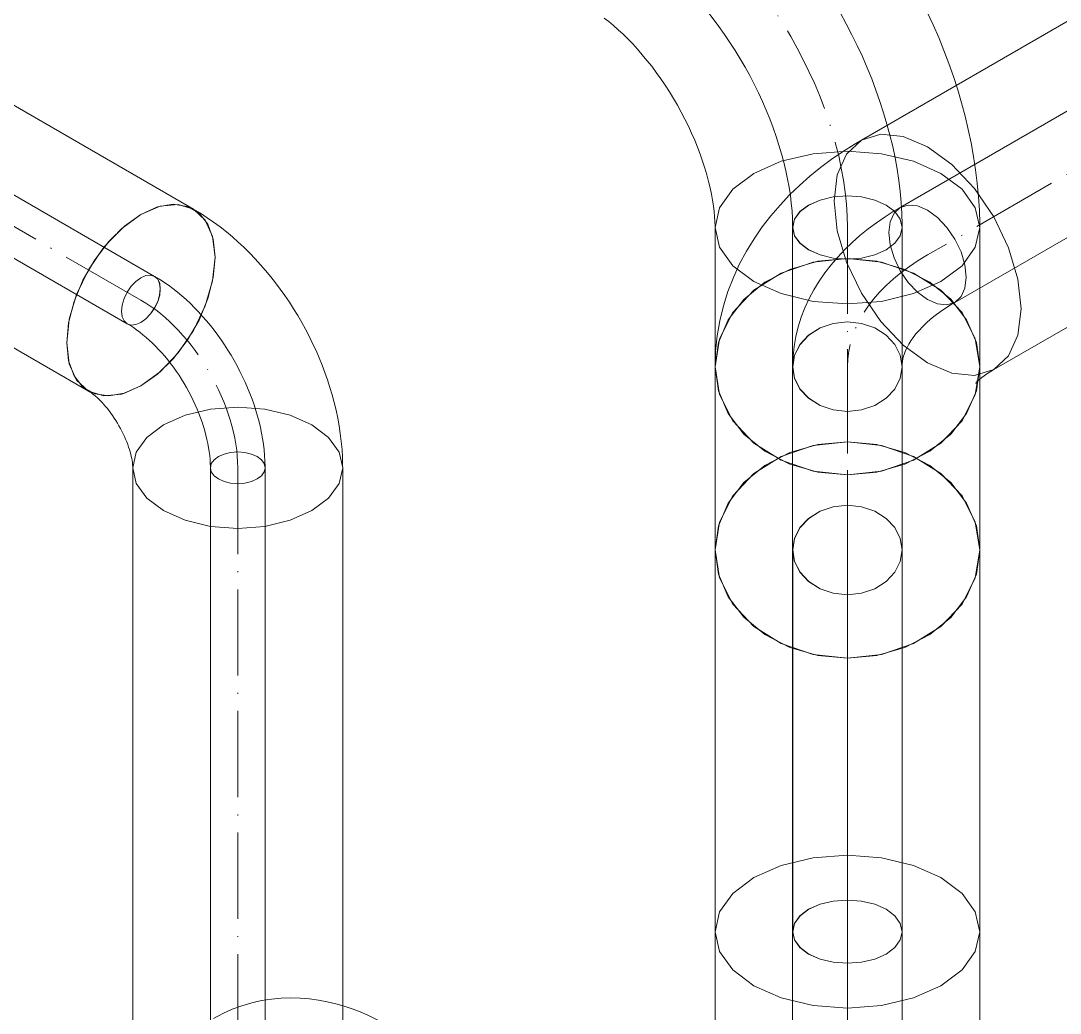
# Model space of a CAD drawing. Header units: millimetres. Extents: x -88595 to 880822, y -1054509 to -148035.
# Drawn here: x 425668 to 425788.6, y -313646.6 to -313531.5 of the extents above; entities that cross this region are included whole.
import ezdxf

# ---------------------------------------------------------------- set-up
doc = ezdxf.new("R2010")
doc.units = ezdxf.units.MM
doc.linetypes.add('$12$ADSK_Осевая', pattern=[14, 10, -2, 0, -2])
doc.linetypes.add('$13$ADSK_Осевая', pattern=[14, 10, -2, 0, -2])
for name, color, linetype, lineweight in [('Изоляция', 7, 'Continuous', 18), ('Трубопровод', 7, 'Continuous', 18), ('Трубопроводы', 7, 'Continuous', 18)]:
    doc.layers.add(name, color=color, linetype=linetype, lineweight=lineweight)

# ---------------------------------------------------------------- blocks, each defined once
blk = doc.blocks.new('$0$ADSK_МедьПайка_Отвод-гнутая труба - Отвод _гнутая труба_-V14-В_ОВ3_4')
at = {"layer": 'Трубопроводы', "color": 190, "true_color": 0x8000ff}
for points in [[(1657, 645.17, 0), (1656.42, 644.92, 0), (1655.88, 644.87, 0), (1655.41, 645.01, 0), (1655.05, 645.34, 0), (1654.83, 645.84, 0), (1654.75, 646.47, 0), (1654.83, 647.18, 0), (1655.05, 647.94, 0), (1655.41, 648.68, 0), (1655.88, 649.36, 0), (1656.42, 649.93, 0), (1657, 650.36, 0)], [(1657, 650.36, 0), (1657.58, 650.6, 0), (1658.12, 650.66, 0), (1658.59, 650.51, 0), (1658.94, 650.18, 0), (1659.17, 649.69, 0), (1659.24, 649.06, 0), (1659.17, 648.34, 0), (1658.94, 647.59, 0), (1658.59, 646.85, 0), (1658.12, 646.17, 0), (1657.58, 645.6, 0), (1657, 645.17, 0)], [(1658.59, 650.51, 0), (1659.13, 650.19, 0), (1659.66, 649.84, 0), (1660.19, 649.48, 0), (1660.71, 649.09, 0), (1661.23, 648.68, 0), (1661.74, 648.26, 0), (1662.24, 647.82, 0), (1662.73, 647.36, 0), (1663.21, 646.88, 0), (1663.68, 646.39, 0), (1664.15, 645.88, 0), (1664.6, 645.36, 0), (1665.05, 644.82, 0), (1665.48, 644.28, 0), (1665.9, 643.71, 0), (1666.31, 643.14, 0), (1666.7, 642.56, 0), (1667.09, 641.96, 0), (1667.46, 641.36, 0), (1667.81, 640.75, 0), (1668.15, 640.13, 0), (1668.48, 639.5, 0), (1668.79, 638.87, 0), (1669.09, 638.23, 0), (1669.37, 637.58, 0), (1669.63, 636.94, 0), (1669.88, 636.28, 0), (1670.11, 635.63, 0), (1670.32, 634.98, 0), (1670.52, 634.32, 0), (1670.69, 633.66, 0), (1670.85, 633.01, 0), (1670.99, 632.35, 0), (1671.11, 631.7, 0), (1671.2, 631.05, 0), (1671.28, 630.4, 0), (1671.34, 629.76, 0), (1671.38, 629.12, 0), (1671.4, 628.49, 0), (1671.4, 628.32, 0)], [(1655.41, 645.01, 0), (1655.77, 644.8, 0), (1656.13, 644.57, 0), (1656.49, 644.31, 0), (1656.86, 644.04, 0), (1657.23, 643.75, 0), (1657.6, 643.44, 0), (1657.96, 643.12, 0), (1658.33, 642.78, 0), (1658.69, 642.42, 0), (1659.05, 642.04, 0), (1659.41, 641.65, 0), (1659.76, 641.25, 0), (1660.1, 640.84, 0), (1660.44, 640.41, 0), (1660.77, 639.97, 0), (1661.1, 639.51, 0), (1661.41, 639.05, 0), (1661.71, 638.58, 0), (1662, 638.1, 0), (1662.29, 637.62, 0), (1662.56, 637.13, 0), (1662.82, 636.63, 0), (1663.06, 636.13, 0), (1663.3, 635.63, 0), (1663.52, 635.12, 0), (1663.72, 634.61, 0), (1663.92, 634.11, 0), (1664.09, 633.6, 0), (1664.26, 633.1, 0), (1664.4, 632.6, 0), (1664.54, 632.1, 0), (1664.65, 631.61, 0), (1664.76, 631.13, 0), (1664.84, 630.65, 0), (1664.91, 630.19, 0), (1664.97, 629.73, 0), (1665.01, 629.28, 0), (1665.04, 628.85, 0), (1665.05, 628.43, 0), (1665.05, 628.32, 0)], [(1670.47, 627.02, 0), (1669.81, 626.73, 0), (1669.04, 626.55, 0), (1668.22, 626.49, 0), (1667.4, 626.55, 0), (1666.64, 626.73, 0), (1665.98, 627.02, 0), (1665.47, 627.4, 0), (1665.16, 627.85, 0), (1665.05, 628.32, 0), (1665.16, 628.8, 0), (1665.47, 629.24, 0), (1665.98, 629.62, 0)], [(1665.98, 629.62, 0), (1666.64, 629.91, 0), (1667.4, 630.09, 0), (1668.22, 630.15, 0), (1669.04, 630.09, 0), (1669.81, 629.91, 0), (1670.47, 629.62, 0), (1670.97, 629.24, 0), (1671.29, 628.8, 0), (1671.4, 628.32, 0), (1671.29, 627.85, 0), (1670.97, 627.4, 0), (1670.47, 627.02, 0)]]:
    blk.add_polyline3d(points, dxfattribs=at)
blk = doc.blocks.new('$0$ADSK_МедьПайка_Отвод-гнутая труба - Отвод _гнутая труба_-V30-В_ОВ3_4')
at = {"layer": 'Трубопроводы', "color": 134, "true_color": 0x00a6a6}
for points in [[(-8086.78, 9400.65, 0), (-8087.94, 9400.16, 0), (-8089.02, 9400.05, 0), (-8089.95, 9400.34, 0), (-8090.66, 9401, 0), (-8091.11, 9401.99, 0), (-8091.27, 9403.25, 0), (-8091.11, 9404.68, 0), (-8090.66, 9406.19, 0), (-8089.95, 9407.67, 0), (-8089.02, 9409.03, 0), (-8087.94, 9410.18, 0), (-8086.78, 9411.02, 0)], [(-8086.78, 9411.02, 0), (-8085.61, 9411.52, 0), (-8084.53, 9411.63, 0), (-8083.6, 9411.34, 0), (-8082.89, 9410.68, 0), (-8082.44, 9409.69, 0), (-8082.29, 9408.43, 0), (-8082.44, 9407, 0), (-8082.89, 9405.49, 0), (-8083.6, 9404.01, 0), (-8084.53, 9402.65, 0), (-8085.61, 9401.5, 0), (-8086.78, 9400.65, 0)], [(-8083.6, 9411.34, 0), (-8082.52, 9410.69, 0), (-8081.45, 9410, 0), (-8080.39, 9409.26, 0), (-8079.34, 9408.49, 0), (-8078.31, 9407.68, 0), (-8077.3, 9406.83, 0), (-8076.3, 9405.95, 0), (-8075.32, 9405.03, 0), (-8074.35, 9404.07, 0), (-8073.4, 9403.09, 0), (-8072.47, 9402.08, 0), (-8071.57, 9401.03, 0), (-8070.68, 9399.96, 0), (-8069.81, 9398.86, 0), (-8068.97, 9397.74, 0), (-8068.16, 9396.6, 0), (-8067.36, 9395.43, 0), (-8066.6, 9394.24, 0), (-8065.86, 9393.03, 0), (-8065.14, 9391.81, 0), (-8064.46, 9390.57, 0), (-8063.81, 9389.31, 0), (-8063.18, 9388.04, 0), (-8062.59, 9386.77, 0), (-8062.03, 9385.48, 0), (-8061.5, 9384.18, 0), (-8061.01, 9382.88, 0), (-8060.55, 9381.57, 0), (-8060.13, 9380.26, 0), (-8059.74, 9378.95, 0), (-8059.39, 9377.64, 0), (-8059.07, 9376.33, 0), (-8058.8, 9375.02, 0), (-8058.56, 9373.71, 0), (-8058.36, 9372.41, 0), (-8058.2, 9371.12, 0), (-8058.09, 9369.84, 0), (-8058.01, 9368.56, 0), (-8057.98, 9367.29, 0), (-8057.97, 9366.95, 0)], [(-8089.95, 9400.34, 0), (-8089.24, 9399.91, 0), (-8088.52, 9399.44, 0), (-8087.79, 9398.94, 0), (-8087.05, 9398.4, 0), (-8086.32, 9397.82, 0), (-8085.58, 9397.2, 0), (-8084.84, 9396.55, 0), (-8084.11, 9395.87, 0), (-8083.38, 9395.15, 0), (-8082.66, 9394.4, 0), (-8081.95, 9393.62, 0), (-8081.25, 9392.82, 0), (-8080.56, 9391.98, 0), (-8079.88, 9391.13, 0), (-8079.22, 9390.24, 0), (-8078.58, 9389.34, 0), (-8077.95, 9388.42, 0), (-8077.35, 9387.48, 0), (-8076.76, 9386.52, 0), (-8076.2, 9385.55, 0), (-8075.65, 9384.57, 0), (-8075.14, 9383.57, 0), (-8074.64, 9382.57, 0), (-8074.18, 9381.56, 0), (-8073.74, 9380.55, 0), (-8073.32, 9379.54, 0), (-8072.94, 9378.52, 0), (-8072.58, 9377.51, 0), (-8072.26, 9376.51, 0), (-8071.96, 9375.51, 0), (-8071.7, 9374.51, 0), (-8071.46, 9373.53, 0), (-8071.26, 9372.57, 0), (-8071.08, 9371.62, 0), (-8070.94, 9370.68, 0), (-8070.83, 9369.77, 0), (-8070.75, 9368.88, 0), (-8070.7, 9368.01, 0), (-8070.68, 9367.18, 0), (-8070.67, 9366.95, 0)], [(-8068.81, 9369.55, 0), (-8067.5, 9370.13, 0), (-8065.97, 9370.49, 0), (-8064.32, 9370.62, 0), (-8062.68, 9370.49, 0), (-8061.15, 9370.13, 0), (-8059.83, 9369.55, 0), (-8058.83, 9368.79, 0), (-8058.19, 9367.9, 0), (-8057.97, 9366.95, 0), (-8058.19, 9366, 0), (-8058.83, 9365.12, 0), (-8059.83, 9364.36, 0)], [(-8059.83, 9364.36, 0), (-8061.15, 9363.78, 0), (-8062.68, 9363.41, 0), (-8064.32, 9363.29, 0), (-8065.97, 9363.41, 0), (-8067.5, 9363.78, 0), (-8068.81, 9364.36, 0), (-8069.82, 9365.12, 0), (-8070.46, 9366, 0), (-8070.67, 9366.95, 0), (-8070.46, 9367.9, 0), (-8069.82, 9368.79, 0), (-8068.81, 9369.55, 0)]]:
    blk.add_polyline3d(points, dxfattribs=at)
blk = doc.blocks.new('$0$ADSK_МедьПайка_Отвод-гнутая труба - Отвод _гнутая труба_-V44-В_ОВ3_4')
at = {"layer": 'Трубопроводы', "color": 134, "true_color": 0x00a6a6}
for points in [[(-8070.67, 9350.81, 0), (-8070.63, 9351.98, 0), (-8070.51, 9353.15, 0), (-8070.31, 9354.3, 0), (-8070.03, 9355.44, 0), (-8069.68, 9356.56, 0), (-8069.26, 9357.65, 0), (-8068.77, 9358.71, 0), (-8068.22, 9359.74, 0), (-8067.61, 9360.74, 0), (-8066.94, 9361.7, 0), (-8066.22, 9362.63, 0), (-8065.45, 9363.53, 0), (-8064.64, 9364.39, 0), (-8063.78, 9365.22, 0), (-8062.87, 9366.01, 0), (-8061.93, 9366.78, 0), (-8060.95, 9367.51, 0), (-8059.94, 9368.2, 0), (-8058.89, 9368.87, 0), (-8058.2, 9369.27, 0)], [(-8059.52, 9366.37, 0), (-8059.36, 9367.62, 0), (-8058.91, 9368.61, 0), (-8058.2, 9369.27, 0), (-8057.27, 9369.56, 0), (-8056.19, 9369.45, 0), (-8055.03, 9368.96, 0), (-8053.86, 9368.11, 0), (-8052.78, 9366.97, 0), (-8051.85, 9365.61, 0), (-8051.14, 9364.12, 0), (-8050.69, 9362.61, 0), (-8050.54, 9361.18, 0)], [(-8050.54, 9361.18, 0), (-8050.69, 9359.93, 0), (-8051.14, 9358.94, 0), (-8051.85, 9358.27, 0), (-8052.78, 9357.99, 0), (-8053.86, 9358.09, 0), (-8055.03, 9358.59, 0), (-8056.19, 9359.44, 0), (-8057.27, 9360.58, 0), (-8058.2, 9361.94, 0), (-8058.91, 9363.43, 0), (-8059.36, 9364.94, 0), (-8059.52, 9366.37, 0)], [(-8057.97, 9350.81, 0), (-8057.96, 9351.11, 0), (-8057.93, 9351.4, 0), (-8057.88, 9351.71, 0), (-8057.8, 9352.02, 0), (-8057.7, 9352.35, 0), (-8057.57, 9352.69, 0), (-8057.4, 9353.05, 0), (-8057.21, 9353.42, 0), (-8056.97, 9353.8, 0), (-8056.7, 9354.2, 0), (-8056.38, 9354.61, 0), (-8056.02, 9355.02, 0), (-8055.62, 9355.45, 0), (-8055.17, 9355.88, 0), (-8054.68, 9356.31, 0), (-8054.15, 9356.74, 0), (-8053.57, 9357.17, 0), (-8052.95, 9357.59, 0), (-8052.29, 9358.01, 0), (-8051.85, 9358.27, 0)], [(-8057.97, 9350.81, 0), (-8058.19, 9352.15, 0), (-8058.83, 9353.4, 0), (-8059.83, 9354.48, 0), (-8061.15, 9355.3, 0), (-8062.68, 9355.82, 0), (-8064.32, 9356, 0), (-8065.97, 9355.82, 0), (-8067.5, 9355.3, 0), (-8068.81, 9354.48, 0), (-8069.82, 9353.4, 0), (-8070.46, 9352.15, 0), (-8070.67, 9350.81, 0)], [(-8070.67, 9350.81, 0), (-8070.46, 9349.47, 0), (-8069.82, 9348.22, 0), (-8068.81, 9347.15, 0), (-8067.5, 9346.32, 0), (-8065.97, 9345.8, 0), (-8064.32, 9345.63, 0), (-8062.68, 9345.8, 0), (-8061.15, 9346.32, 0), (-8059.83, 9347.15, 0), (-8058.83, 9348.22, 0), (-8058.19, 9349.47, 0), (-8057.97, 9350.81, 0)]]:
    blk.add_polyline3d(points, dxfattribs=at)
blk = doc.blocks.new('$0$ADSK_МедьПайка_Отвод-гнутая труба - Отвод _гнутая труба_-V45-В_ОВ3_4')
at = {"layer": 'Трубопроводы', "color": 134, "true_color": 0x00a6a6}
for points in [[(-8064.32, 9324.37, 0), (-8065.97, 9324.55, 0), (-8067.5, 9325.07, 0), (-8068.81, 9325.89, 0), (-8069.82, 9326.97, 0), (-8070.46, 9328.22, 0), (-8070.67, 9329.56, 0), (-8070.46, 9330.9, 0), (-8069.82, 9332.15, 0), (-8068.81, 9333.22, 0), (-8067.5, 9334.05, 0), (-8065.97, 9334.57, 0), (-8064.32, 9334.74, 0)], [(-8064.32, 9334.74, 0), (-8062.68, 9334.57, 0), (-8061.15, 9334.05, 0), (-8059.83, 9333.22, 0), (-8058.83, 9332.15, 0), (-8058.19, 9330.9, 0), (-8057.97, 9329.56, 0), (-8058.19, 9328.22, 0), (-8058.83, 9326.97, 0), (-8059.83, 9325.89, 0), (-8061.15, 9325.07, 0), (-8062.68, 9324.55, 0), (-8064.32, 9324.37, 0)], [(-8070.67, 9329.56, 0), (-8070.67, 9328.8, 0), (-8070.67, 9328.01, 0), (-8070.67, 9327.18, 0), (-8070.67, 9326.31, 0), (-8070.67, 9325.4, 0), (-8070.67, 9324.46, 0), (-8070.67, 9323.48, 0), (-8070.67, 9322.48, 0), (-8070.67, 9321.44, 0), (-8070.67, 9320.37, 0), (-8070.67, 9319.28, 0), (-8070.67, 9318.16, 0), (-8070.67, 9317.02, 0), (-8070.67, 9315.86, 0), (-8070.67, 9314.68, 0), (-8070.67, 9313.48, 0), (-8070.67, 9312.27, 0), (-8070.67, 9311.04, 0), (-8070.67, 9309.8, 0), (-8070.67, 9308.55, 0), (-8070.67, 9307.29, 0), (-8070.67, 9306.02, 0), (-8070.67, 9304.76, 0), (-8070.67, 9303.49, 0), (-8070.67, 9302.22, 0), (-8070.67, 9300.95, 0), (-8070.67, 9299.69, 0), (-8070.67, 9298.43, 0), (-8070.67, 9297.18, 0), (-8070.67, 9295.94, 0), (-8070.67, 9294.72, 0), (-8070.67, 9293.51, 0), (-8070.67, 9292.31, 0), (-8070.67, 9291.13, 0), (-8070.67, 9289.98, 0), (-8070.67, 9288.84, 0), (-8070.67, 9287.73, 0), (-8070.67, 9286.64, 0), (-8070.67, 9285.58, 0), (-8070.67, 9285.3, 0)], [(-8057.97, 9285.3, 0), (-8057.97, 9286.36, 0), (-8057.97, 9287.43, 0), (-8057.97, 9288.54, 0), (-8057.97, 9289.67, 0), (-8057.97, 9290.82, 0), (-8057.97, 9291.99, 0), (-8057.97, 9293.18, 0), (-8057.97, 9294.39, 0), (-8057.97, 9295.61, 0), (-8057.97, 9296.85, 0), (-8057.97, 9298.09, 0), (-8057.97, 9299.35, 0), (-8057.97, 9300.61, 0), (-8057.97, 9301.87, 0), (-8057.97, 9303.14, 0), (-8057.97, 9304.41, 0), (-8057.97, 9305.68, 0), (-8057.97, 9306.95, 0), (-8057.97, 9308.21, 0), (-8057.97, 9309.46, 0), (-8057.97, 9310.7, 0), (-8057.97, 9311.94, 0), (-8057.97, 9313.15, 0), (-8057.97, 9314.36, 0), (-8057.97, 9315.54, 0), (-8057.97, 9316.71, 0), (-8057.97, 9317.86, 0), (-8057.97, 9318.98, 0), (-8057.97, 9320.08, 0), (-8057.97, 9321.15, 0), (-8057.97, 9322.2, 0), (-8057.97, 9323.21, 0), (-8057.97, 9324.2, 0), (-8057.97, 9325.15, 0), (-8057.97, 9326.07, 0), (-8057.97, 9326.95, 0), (-8057.97, 9327.79, 0), (-8057.97, 9328.59, 0), (-8057.97, 9329.36, 0), (-8057.97, 9329.56, 0)], [(-8064.32, 9281.64, 0), (-8065.97, 9281.76, 0), (-8067.5, 9282.13, 0), (-8068.81, 9282.71, 0), (-8069.82, 9283.47, 0), (-8070.46, 9284.36, 0), (-8070.67, 9285.3, 0), (-8070.46, 9286.25, 0), (-8069.82, 9287.14, 0), (-8068.81, 9287.9, 0), (-8067.5, 9288.48, 0), (-8065.97, 9288.85, 0), (-8064.32, 9288.97, 0)], [(-8064.32, 9288.97, 0), (-8062.68, 9288.85, 0), (-8061.15, 9288.48, 0), (-8059.83, 9287.9, 0), (-8058.83, 9287.14, 0), (-8058.19, 9286.25, 0), (-8057.97, 9285.3, 0), (-8058.19, 9284.36, 0), (-8058.83, 9283.47, 0), (-8059.83, 9282.71, 0), (-8061.15, 9282.13, 0), (-8062.68, 9281.76, 0), (-8064.32, 9281.64, 0)]]:
    blk.add_polyline3d(points, dxfattribs=at)

msp = doc.modelspace()

# ---------------------------------------------------------------- linework, layer by layer
at = {"layer": 'Изоляция', "color": 134, "true_color": 0x00a6a6}
for p, q in [((425828.78, -313508.87), (425765.55, -313545.38)), ((425780.9, -313571.97), (425844.13, -313535.46)), ((425748.57, -313555.5), (425748.57, -314202)), ((425779.27, -314202), (425779.27, -313555.5))]:
    msp.add_line(p, q, dxfattribs=at)
at = {"layer": 'Изоляция', "color": 190, "true_color": 0x8000ff}
for p, q in [((425688.07, -313553.37), (425628.79, -313519.15)), ((425616.62, -313540.23), (425675.9, -313574.46)), ((425681.04, -313583.36), (425681.04, -314232)), ((425705.39, -314232), (425705.39, -313583.36))]:
    msp.add_line(p, q, dxfattribs=at)
at = {"layer": 'Изоляция', "color": 134, "true_color": 0x00a6a6}
for points in [[(425735.73, -313531.21, 0), (425736.26, -313531.62, 0), (425736.8, -313532.07, 0), (425737.35, -313532.56, 0), (425737.9, -313533.08, 0), (425738.46, -313533.63, 0), (425739.02, -313534.21, 0), (425739.58, -313534.82, 0), (425740.13, -313535.46, 0), (425740.68, -313536.12, 0), (425741.23, -313536.81, 0), (425741.76, -313537.52, 0), (425742.28, -313538.25, 0), (425742.79, -313539, 0), (425743.28, -313539.76, 0), (425743.76, -313540.54, 0), (425744.22, -313541.33, 0), (425744.66, -313542.14, 0), (425745.08, -313542.94, 0), (425745.48, -313543.76, 0), (425745.86, -313544.57, 0), (425746.21, -313545.39, 0), (425746.55, -313546.2, 0), (425746.85, -313547.01, 0), (425747.13, -313547.82, 0), (425747.39, -313548.61, 0), (425747.62, -313549.39, 0), (425747.83, -313550.15, 0), (425748, -313550.9, 0), (425748.16, -313551.62, 0), (425748.29, -313552.32, 0), (425748.39, -313552.99, 0), (425748.47, -313553.64, 0), (425748.52, -313554.25, 0), (425748.56, -313554.82, 0), (425748.57, -313555.36, 0), (425748.57, -313555.5, 0)], [(425773.18, -313530.53, 0), (425773.86, -313532, 0), (425774.51, -313533.48, 0), (425775.12, -313534.98, 0), (425775.69, -313536.48, 0), (425776.22, -313538, 0), (425776.72, -313539.52, 0), (425777.17, -313541.06, 0), (425777.58, -313542.6, 0), (425777.95, -313544.14, 0), (425778.28, -313545.7, 0), (425778.56, -313547.25, 0), (425778.8, -313548.81, 0), (425778.99, -313550.37, 0), (425779.14, -313551.94, 0), (425779.23, -313553.5, 0), (425779.27, -313555.07, 0), (425779.27, -313555.5, 0)], [(425773.22, -313546.14, 0), (425770.41, -313544.95, 0), (425767.79, -313544.69, 0), (425765.55, -313545.38, 0), (425763.82, -313546.98, 0), (425762.74, -313549.38, 0), (425762.37, -313552.41, 0)], [(425762.37, -313552.41, 0), (425762.74, -313549.38, 0), (425763.82, -313546.98, 0), (425765.55, -313545.38, 0), (425767.79, -313544.69, 0), (425770.41, -313544.95, 0), (425773.22, -313546.14, 0)], [(425748.57, -313571.64, 0), (425748.63, -313569.84, 0), (425748.82, -313568.06, 0), (425749.12, -313566.31, 0), (425749.54, -313564.59, 0), (425750.07, -313562.91, 0), (425750.7, -313561.29, 0), (425751.42, -313559.73, 0), (425752.22, -313558.23, 0), (425753.1, -313556.8, 0), (425754.04, -313555.43, 0), (425755.05, -313554.13, 0), (425756.11, -313552.89, 0), (425757.22, -313551.72, 0), (425758.37, -313550.61, 0), (425759.57, -313549.56, 0), (425760.8, -313548.56, 0), (425762.06, -313547.62, 0), (425763.36, -313546.73, 0), (425764.69, -313545.89, 0), (425765.55, -313545.38, 0)], [(425774.78, -313549.23, 0), (425771.6, -313547.82, 0), (425767.89, -313546.94, 0), (425763.92, -313546.63, 0), (425759.95, -313546.94, 0), (425756.25, -313547.82, 0), (425753.07, -313549.23, 0)], [(425753.07, -313549.23, 0), (425756.25, -313547.82, 0), (425759.95, -313546.94, 0), (425763.92, -313546.63, 0), (425767.89, -313546.94, 0), (425771.6, -313547.82, 0), (425774.78, -313549.23, 0)], [(425784.07, -313564.94, 0), (425783.71, -313561.49, 0), (425782.62, -313557.84, 0), (425780.9, -313554.25, 0), (425778.65, -313550.96, 0), (425776.03, -313548.19, 0), (425773.22, -313546.14, 0)], [(425773.22, -313546.14, 0), (425776.03, -313548.19, 0), (425778.65, -313550.96, 0), (425780.9, -313554.25, 0), (425782.62, -313557.84, 0), (425783.71, -313561.49, 0), (425784.07, -313564.94, 0)], [(425753.07, -313549.23, 0), (425750.63, -313551.07, 0), (425749.09, -313553.2, 0), (425748.57, -313555.5, 0), (425749.09, -313557.79, 0), (425750.63, -313559.93, 0), (425753.07, -313561.76, 0)], [(425753.07, -313561.76, 0), (425750.63, -313559.93, 0), (425749.09, -313557.79, 0), (425748.57, -313555.5, 0), (425749.09, -313553.2, 0), (425750.63, -313551.07, 0), (425753.07, -313549.23, 0)], [(425774.78, -313561.76, 0), (425777.22, -313559.93, 0), (425778.75, -313557.79, 0), (425779.27, -313555.5, 0), (425778.75, -313553.2, 0), (425777.22, -313551.07, 0), (425774.78, -313549.23, 0)], [(425774.78, -313549.23, 0), (425777.22, -313551.07, 0), (425778.75, -313553.2, 0), (425779.27, -313555.5, 0), (425778.75, -313557.79, 0), (425777.22, -313559.93, 0), (425774.78, -313561.76, 0)], [(425762.37, -313552.41, 0), (425762.74, -313555.87, 0), (425763.82, -313559.52, 0), (425765.55, -313563.11, 0), (425767.79, -313566.4, 0), (425770.41, -313569.16, 0), (425773.22, -313571.21, 0)], [(425773.22, -313571.21, 0), (425770.41, -313569.16, 0), (425767.79, -313566.4, 0), (425765.55, -313563.11, 0), (425763.82, -313559.52, 0), (425762.74, -313555.87, 0), (425762.37, -313552.41, 0)], [(425748.57, -313571.64, 0), (425749.09, -313568.39, 0), (425750.63, -313565.37, 0), (425753.07, -313562.78, 0), (425756.25, -313560.78, 0), (425759.95, -313559.53, 0), (425763.92, -313559.11, 0)], [(425763.92, -313559.11, 0), (425760.5, -313559.42, 0), (425757.26, -313560.35, 0), (425754.35, -313561.84, 0), (425751.92, -313563.83, 0), (425750.09, -313566.2, 0), (425748.96, -313568.85, 0), (425748.57, -313571.64, 0)], [(425763.92, -313559.11, 0), (425767.89, -313559.53, 0), (425771.6, -313560.78, 0), (425774.78, -313562.78, 0), (425777.22, -313565.37, 0), (425778.75, -313568.39, 0), (425779.27, -313571.64, 0)], [(425779.27, -313571.64, 0), (425778.89, -313568.85, 0), (425777.75, -313566.2, 0), (425775.92, -313563.82, 0), (425773.49, -313561.84, 0), (425770.58, -313560.35, 0), (425767.34, -313559.42, 0), (425763.92, -313559.11, 0)], [(425753.07, -313561.76, 0), (425756.25, -313563.17, 0), (425759.95, -313564.06, 0), (425763.92, -313564.36, 0), (425767.89, -313564.06, 0), (425771.6, -313563.17, 0), (425774.78, -313561.76, 0)], [(425774.78, -313561.76, 0), (425771.6, -313563.17, 0), (425767.89, -313564.06, 0), (425763.92, -313564.36, 0), (425759.95, -313564.06, 0), (425756.25, -313563.17, 0), (425753.07, -313561.76, 0)], [(425773.22, -313571.21, 0), (425776.03, -313572.4, 0), (425778.65, -313572.66, 0), (425780.9, -313571.97, 0), (425782.62, -313570.37, 0), (425783.71, -313567.97, 0), (425784.07, -313564.94, 0)], [(425784.07, -313564.94, 0), (425783.71, -313567.97, 0), (425782.62, -313570.37, 0), (425780.9, -313571.97, 0), (425778.65, -313572.66, 0), (425776.03, -313572.4, 0), (425773.22, -313571.21, 0)], [(425763.92, -313584.17, 0), (425759.95, -313583.74, 0), (425756.25, -313582.49, 0), (425753.07, -313580.5, 0), (425750.63, -313577.91, 0), (425749.09, -313574.88, 0), (425748.57, -313571.64, 0)], [(425748.57, -313571.64, 0), (425748.96, -313574.43, 0), (425750.09, -313577.08, 0), (425751.92, -313579.45, 0), (425754.35, -313581.44, 0), (425757.26, -313582.93, 0), (425760.51, -313583.86, 0), (425763.92, -313584.17, 0)], [(425779.27, -313571.64, 0), (425778.75, -313574.88, 0), (425777.22, -313577.91, 0), (425774.78, -313580.5, 0), (425771.6, -313582.49, 0), (425767.89, -313583.74, 0), (425763.92, -313584.17, 0)], [(425763.92, -313584.17, 0), (425767.34, -313583.86, 0), (425770.58, -313582.93, 0), (425773.49, -313581.44, 0), (425775.92, -313579.45, 0), (425777.75, -313577.07, 0), (425778.89, -313574.43, 0), (425779.27, -313571.64, 0)], [(425779.27, -313571.64, 0), (425779.26, -313571.97, 0), (425779.23, -313572.28, 0), (425779.18, -313572.58, 0), (425779.11, -313572.85, 0), (425779.04, -313573.08, 0), (425778.96, -313573.27, 0), (425778.9, -313573.42, 0), (425778.85, -313573.51, 0), (425778.82, -313573.56, 0), (425778.81, -313573.57, 0)], [(425778.81, -313573.57, 0), (425778.83, -313573.55, 0), (425778.88, -313573.49, 0), (425778.97, -313573.39, 0), (425779.11, -313573.25, 0), (425779.28, -313573.09, 0), (425779.51, -313572.9, 0), (425779.78, -313572.69, 0), (425780.1, -313572.46, 0), (425780.47, -313572.22, 0), (425780.89, -313571.98, 0), (425780.9, -313571.97, 0)], [(425763.92, -313580.36, 0), (425759.95, -313580.79, 0), (425756.25, -313582.04, 0), (425753.07, -313584.03, 0), (425750.63, -313586.62, 0), (425749.09, -313589.65, 0), (425748.57, -313592.89, 0)], [(425748.57, -313592.89, 0), (425748.96, -313590.1, 0), (425750.09, -313587.45, 0), (425751.92, -313585.08, 0), (425754.35, -313583.09, 0), (425757.26, -313581.6, 0), (425760.51, -313580.67, 0), (425763.92, -313580.36, 0)], [(425779.27, -313592.89, 0), (425778.75, -313589.65, 0), (425777.22, -313586.62, 0), (425774.78, -313584.03, 0), (425771.6, -313582.04, 0), (425767.89, -313580.79, 0), (425763.92, -313580.36, 0)], [(425763.92, -313580.36, 0), (425767.34, -313580.67, 0), (425770.58, -313581.6, 0), (425773.49, -313583.09, 0), (425775.92, -313585.08, 0), (425777.75, -313587.46, 0), (425778.89, -313590.1, 0), (425779.27, -313592.89, 0)], [(425748.57, -313592.89, 0), (425749.09, -313596.14, 0), (425750.63, -313599.16, 0), (425753.07, -313601.75, 0), (425756.25, -313603.75, 0), (425759.95, -313605, 0), (425763.92, -313605.42, 0)], [(425748.57, -313592.89, 0), (425748.57, -313593.65, 0), (425748.57, -313594.44, 0), (425748.57, -313595.27, 0), (425748.57, -313596.14, 0), (425748.57, -313597.05, 0), (425748.57, -313597.99, 0), (425748.57, -313598.97, 0), (425748.57, -313599.97, 0), (425748.57, -313601.01, 0), (425748.57, -313602.08, 0), (425748.57, -313603.17, 0), (425748.57, -313604.29, 0), (425748.57, -313605.43, 0), (425748.57, -313606.59, 0), (425748.57, -313607.77, 0), (425748.57, -313608.97, 0), (425748.57, -313610.18, 0), (425748.57, -313611.41, 0), (425748.57, -313612.65, 0), (425748.57, -313613.9, 0), (425748.57, -313615.16, 0), (425748.57, -313616.43, 0), (425748.57, -313617.69, 0), (425748.57, -313618.96, 0), (425748.57, -313620.23, 0), (425748.57, -313621.5, 0), (425748.57, -313622.76, 0), (425748.57, -313624.02, 0), (425748.57, -313625.27, 0), (425748.57, -313626.51, 0), (425748.57, -313627.73, 0), (425748.57, -313628.94, 0), (425748.57, -313630.14, 0), (425748.57, -313631.32, 0), (425748.57, -313632.47, 0), (425748.57, -313633.61, 0), (425748.57, -313634.72, 0), (425748.57, -313635.81, 0), (425748.57, -313636.87, 0), (425748.57, -313637.15, 0)], [(425763.92, -313605.42, 0), (425760.5, -313605.11, 0), (425757.26, -313604.18, 0), (425754.35, -313602.69, 0), (425751.92, -313600.7, 0), (425750.09, -313598.33, 0), (425748.96, -313595.68, 0), (425748.57, -313592.89, 0)], [(425763.92, -313605.42, 0), (425767.89, -313605, 0), (425771.6, -313603.75, 0), (425774.78, -313601.75, 0), (425777.22, -313599.16, 0), (425778.75, -313596.14, 0), (425779.27, -313592.89, 0)], [(425779.27, -313592.89, 0), (425778.89, -313595.68, 0), (425777.75, -313598.33, 0), (425775.92, -313600.71, 0), (425773.49, -313602.69, 0), (425770.58, -313604.18, 0), (425767.34, -313605.11, 0), (425763.92, -313605.42, 0)], [(425779.27, -313637.15, 0), (425779.27, -313636.09, 0), (425779.27, -313635.02, 0), (425779.27, -313633.91, 0), (425779.27, -313632.78, 0), (425779.27, -313631.63, 0), (425779.27, -313630.46, 0), (425779.27, -313629.27, 0), (425779.27, -313628.06, 0), (425779.27, -313626.84, 0), (425779.27, -313625.6, 0), (425779.27, -313624.36, 0), (425779.27, -313623.1, 0), (425779.27, -313621.84, 0), (425779.27, -313620.58, 0), (425779.27, -313619.31, 0), (425779.27, -313618.04, 0), (425779.27, -313616.77, 0), (425779.27, -313615.5, 0), (425779.27, -313614.24, 0), (425779.27, -313612.99, 0), (425779.27, -313611.75, 0), (425779.27, -313610.51, 0), (425779.27, -313609.3, 0), (425779.27, -313608.09, 0), (425779.27, -313606.91, 0), (425779.27, -313605.74, 0), (425779.27, -313604.59, 0), (425779.27, -313603.47, 0), (425779.27, -313602.37, 0), (425779.27, -313601.3, 0), (425779.27, -313600.25, 0), (425779.27, -313599.24, 0), (425779.27, -313598.25, 0), (425779.27, -313597.3, 0), (425779.27, -313596.38, 0), (425779.27, -313595.5, 0), (425779.27, -313594.66, 0), (425779.27, -313593.86, 0), (425779.27, -313593.09, 0), (425779.27, -313592.89, 0)], [(425763.92, -313628.28, 0), (425759.95, -313628.59, 0), (425756.25, -313629.47, 0), (425753.07, -313630.88, 0), (425750.63, -313632.71, 0), (425749.09, -313634.85, 0), (425748.57, -313637.15, 0)], [(425748.57, -313637.15, 0), (425749.09, -313634.85, 0), (425750.63, -313632.71, 0), (425753.07, -313630.88, 0), (425756.25, -313629.47, 0), (425759.95, -313628.59, 0), (425763.92, -313628.28, 0)], [(425779.27, -313637.15, 0), (425778.75, -313634.85, 0), (425777.22, -313632.71, 0), (425774.78, -313630.88, 0), (425771.6, -313629.47, 0), (425767.89, -313628.59, 0), (425763.92, -313628.28, 0)], [(425763.92, -313628.28, 0), (425767.89, -313628.59, 0), (425771.6, -313629.47, 0), (425774.78, -313630.88, 0), (425777.22, -313632.71, 0), (425778.75, -313634.85, 0), (425779.27, -313637.15, 0)], [(425748.57, -313637.15, 0), (425749.09, -313639.44, 0), (425750.63, -313641.58, 0), (425753.07, -313643.41, 0), (425756.25, -313644.82, 0), (425759.95, -313645.71, 0), (425763.92, -313646.01, 0)], [(425763.92, -313646.01, 0), (425759.95, -313645.71, 0), (425756.25, -313644.82, 0), (425753.07, -313643.41, 0), (425750.63, -313641.58, 0), (425749.09, -313639.44, 0), (425748.57, -313637.15, 0)], [(425763.92, -313646.01, 0), (425767.89, -313645.71, 0), (425771.6, -313644.82, 0), (425774.78, -313643.41, 0), (425777.22, -313641.58, 0), (425778.75, -313639.44, 0), (425779.27, -313637.15, 0)], [(425779.27, -313637.15, 0), (425778.75, -313639.44, 0), (425777.22, -313641.58, 0), (425774.78, -313643.41, 0), (425771.6, -313644.82, 0), (425767.89, -313645.71, 0), (425763.92, -313646.01, 0)]]:
    msp.add_polyline3d(points, dxfattribs=at)
at = {"layer": 'Изоляция', "color": 190, "true_color": 0x8000ff}
for points in [[(425681.99, -313553.98, 0), (425683.9, -313553.12, 0), (425685.72, -313552.8, 0), (425687.35, -313553.05, 0), (425688.72, -313553.83, 0), (425689.74, -313555.13, 0), (425690.38, -313556.86, 0), (425690.59, -313558.95, 0)], [(425690.59, -313558.95, 0), (425690.3, -313556.54, 0), (425689.44, -313554.64, 0), (425688.07, -313553.37, 0), (425686.29, -313552.82, 0), (425684.21, -313553.03, 0), (425681.99, -313553.98, 0)], [(425681.99, -313553.98, 0), (425679.76, -313555.6, 0), (425677.68, -313557.79, 0), (425675.9, -313560.4, 0), (425674.53, -313563.25, 0), (425673.67, -313566.14, 0), (425673.38, -313568.89, 0)], [(425673.38, -313568.89, 0), (425673.59, -313566.55, 0), (425674.23, -313564.08, 0), (425675.26, -313561.6, 0), (425676.62, -313559.24, 0), (425678.25, -313557.12, 0), (425680.07, -313555.33, 0), (425681.99, -313553.98, 0)], [(425688.07, -313553.37, 0), (425688.88, -313553.85, 0), (425689.66, -313554.36, 0), (425690.42, -313554.89, 0), (425691.16, -313555.44, 0), (425691.89, -313556.01, 0), (425692.59, -313556.6, 0), (425693.28, -313557.2, 0), (425693.95, -313557.83, 0), (425694.6, -313558.47, 0), (425695.23, -313559.13, 0), (425695.85, -313559.81, 0), (425696.45, -313560.5, 0), (425697.04, -313561.2, 0), (425697.6, -313561.92, 0), (425698.15, -313562.65, 0), (425698.68, -313563.4, 0), (425699.2, -313564.16, 0), (425699.69, -313564.93, 0), (425700.17, -313565.71, 0), (425700.63, -313566.5, 0), (425701.08, -313567.3, 0), (425701.5, -313568.11, 0), (425701.9, -313568.93, 0), (425702.29, -313569.77, 0), (425702.65, -313570.61, 0), (425703, -313571.45, 0), (425703.32, -313572.31, 0), (425703.63, -313573.17, 0), (425703.91, -313574.04, 0), (425704.17, -313574.92, 0), (425704.4, -313575.8, 0), (425704.62, -313576.69, 0), (425704.81, -313577.59, 0), (425704.97, -313578.49, 0), (425705.11, -313579.4, 0), (425705.22, -313580.32, 0), (425705.31, -313581.24, 0), (425705.36, -313582.17, 0), (425705.38, -313583.11, 0), (425705.39, -313583.36, 0)], [(425681.99, -313573.86, 0), (425684.21, -313572.23, 0), (425686.29, -313570.04, 0), (425688.07, -313567.43, 0), (425689.44, -313564.58, 0), (425690.3, -313561.69, 0), (425690.59, -313558.95, 0)], [(425690.59, -313558.95, 0), (425690.38, -313561.28, 0), (425689.74, -313563.75, 0), (425688.72, -313566.23, 0), (425687.35, -313568.59, 0), (425685.72, -313570.72, 0), (425683.9, -313572.5, 0), (425681.99, -313573.86, 0)], [(425673.38, -313568.89, 0), (425673.67, -313571.29, 0), (425674.53, -313573.19, 0), (425675.9, -313574.46, 0), (425677.68, -313575.01, 0), (425679.76, -313574.81, 0), (425681.99, -313573.86, 0)], [(425681.99, -313573.86, 0), (425680.07, -313574.71, 0), (425678.25, -313575.03, 0), (425676.62, -313574.79, 0), (425675.25, -313574, 0), (425674.23, -313572.71, 0), (425673.59, -313570.97, 0), (425673.38, -313568.89, 0)], [(425675.9, -313574.46, 0), (425675.99, -313574.52, 0), (425676.11, -313574.59, 0), (425676.24, -313574.68, 0), (425676.38, -313574.79, 0), (425676.54, -313574.92, 0), (425676.72, -313575.06, 0), (425676.9, -313575.22, 0), (425677.09, -313575.4, 0), (425677.28, -313575.59, 0), (425677.48, -313575.8, 0), (425677.68, -313576.02, 0), (425677.89, -313576.25, 0), (425678.09, -313576.5, 0), (425678.29, -313576.76, 0), (425678.5, -313577.03, 0), (425678.7, -313577.31, 0), (425678.89, -313577.59, 0), (425679.08, -313577.89, 0), (425679.27, -313578.19, 0), (425679.44, -313578.5, 0), (425679.61, -313578.8, 0), (425679.78, -313579.12, 0), (425679.93, -313579.43, 0), (425680.07, -313579.74, 0), (425680.21, -313580.05, 0), (425680.33, -313580.36, 0), (425680.45, -313580.66, 0), (425680.55, -313580.96, 0), (425680.65, -313581.25, 0), (425680.73, -313581.53, 0), (425680.8, -313581.79, 0), (425680.86, -313582.05, 0), (425680.91, -313582.29, 0), (425680.95, -313582.51, 0), (425680.99, -313582.72, 0), (425681.01, -313582.91, 0), (425681.02, -313583.07, 0), (425681.03, -313583.22, 0), (425681.04, -313583.33, 0), (425681.04, -313583.36, 0)], [(425701.82, -313578.39, 0), (425699.3, -313577.27, 0), (425696.36, -313576.57, 0), (425693.21, -313576.33, 0), (425690.06, -313576.57, 0), (425687.12, -313577.27, 0), (425684.6, -313578.39, 0)], [(425684.6, -313578.39, 0), (425687.12, -313577.27, 0), (425690.06, -313576.57, 0), (425693.21, -313576.33, 0), (425696.36, -313576.57, 0), (425699.3, -313577.27, 0), (425701.82, -313578.39, 0)], [(425684.6, -313578.39, 0), (425682.67, -313579.84, 0), (425681.45, -313581.54, 0), (425681.04, -313583.36, 0), (425681.45, -313585.18, 0), (425682.67, -313586.87, 0), (425684.6, -313588.33, 0)], [(425684.6, -313588.33, 0), (425682.67, -313586.87, 0), (425681.45, -313585.18, 0), (425681.04, -313583.36, 0), (425681.45, -313581.54, 0), (425682.67, -313579.84, 0), (425684.6, -313578.39, 0)], [(425701.82, -313588.33, 0), (425703.75, -313586.87, 0), (425704.97, -313585.18, 0), (425705.39, -313583.36, 0), (425704.97, -313581.54, 0), (425703.75, -313579.84, 0), (425701.82, -313578.39, 0)], [(425701.82, -313578.39, 0), (425703.75, -313579.84, 0), (425704.97, -313581.54, 0), (425705.39, -313583.36, 0), (425704.97, -313585.18, 0), (425703.75, -313586.87, 0), (425701.82, -313588.33, 0)], [(425684.6, -313588.33, 0), (425687.12, -313589.45, 0), (425690.06, -313590.15, 0), (425693.21, -313590.39, 0), (425696.36, -313590.15, 0), (425699.3, -313589.45, 0), (425701.82, -313588.33, 0)], [(425701.82, -313588.33, 0), (425699.3, -313589.45, 0), (425696.36, -313590.15, 0), (425693.21, -313590.39, 0), (425690.06, -313590.15, 0), (425687.12, -313589.45, 0), (425684.6, -313588.33, 0)], [(425690.41, -313647.2, 0), (425691.48, -313646.63, 0), (425692.58, -313646.14, 0), (425693.7, -313645.73, 0), (425694.84, -313645.39, 0), (425695.98, -313645.14, 0), (425697.12, -313644.96, 0), (425698.25, -313644.86, 0), (425699.37, -313644.82, 0), (425700.46, -313644.85, 0), (425701.53, -313644.94, 0), (425702.58, -313645.08, 0), (425703.6, -313645.27, 0), (425704.59, -313645.51, 0), (425705.56, -313645.79, 0), (425706.5, -313646.1, 0), (425707.41, -313646.45, 0), (425708.3, -313646.84, 0), (425709.16, -313647.25, 0), (425710, -313647.69, 0), (425710.52, -313647.98, 0)]]:
    msp.add_polyline3d(points, dxfattribs=at)
at = {"layer": 'Трубопровод', "color": 134, "true_color": 0x00a6a6}
for p, q in [((425833.28, -313516.67), (425770.05, -313553.18)), ((425776.4, -313564.18), (425839.63, -313527.67)), ((425757.57, -313555.5), (425757.57, -314202)), ((425770.27, -314202), (425770.27, -313555.5))]:
    msp.add_line(p, q, dxfattribs=at)
at = {"layer": 'Трубопровод', "color": 134, "linetype": '$12$ADSK_Осевая', "true_color": 0x00a6a6}
for p, q in [((425836.46, -313522.17), (425773.22, -313558.68)), ((425836.46, -313522.17), (425773.22, -313558.68)), ((425763.92, -313555.5), (425763.92, -314179.67)), ((425763.92, -313555.5), (425763.92, -314179.67)), ((425763.92, -313571.64), (425763.92, -313592.89)), ((425763.92, -313571.64), (425763.92, -313592.89)), ((425763.92, -313637.15), (425763.92, -314202)), ((425763.92, -313637.15), (425763.92, -314202))]:
    msp.add_line(p, q, dxfattribs=at)
at = {"layer": 'Трубопровод', "color": 190, "true_color": 0x8000ff}
for p, q in [((425683.57, -313561.17), (425624.29, -313526.94)), ((425621.12, -313532.44), (425680.4, -313566.67)), ((425690.04, -313583.36), (425690.04, -314232)), ((425696.39, -314232), (425696.39, -313583.36))]:
    msp.add_line(p, q, dxfattribs=at)
at = {"layer": 'Трубопровод', "color": 190, "linetype": '$12$ADSK_Осевая', "true_color": 0x8000ff}
for p, q in [((425681.99, -313563.92), (425622.7, -313529.69)), ((425681.99, -313563.92), (425622.7, -313529.69)), ((425693.21, -313583.36), (425693.21, -314211.15)), ((425693.21, -313583.36), (425693.21, -314211.15))]:
    msp.add_line(p, q, dxfattribs=at)
at = {"layer": 'Трубопровод', "color": 134, "true_color": 0x00a6a6}
for points in [[(425768.41, -313552.9, 0), (425767.1, -313552.32, 0), (425765.57, -313551.96, 0), (425763.92, -313551.83, 0), (425762.28, -313551.96, 0), (425760.75, -313552.32, 0), (425759.43, -313552.9, 0)], [(425759.43, -313552.9, 0), (425758.42, -313553.66, 0), (425757.79, -313554.55, 0), (425757.57, -313555.5, 0), (425757.79, -313556.45, 0), (425758.42, -313557.33, 0), (425759.43, -313558.09, 0)], [(425768.41, -313558.09, 0), (425769.42, -313557.33, 0), (425770.06, -313556.45, 0), (425770.27, -313555.5, 0), (425770.06, -313554.55, 0), (425769.42, -313553.66, 0), (425768.41, -313552.9, 0)], [(425773.22, -313553.49, 0), (425772.06, -313553, 0), (425770.98, -313552.89, 0), (425770.05, -313553.18, 0), (425769.33, -313553.84, 0), (425768.88, -313554.83, 0), (425768.73, -313556.08, 0)], [(425777.71, -313561.27, 0), (425777.56, -313559.84, 0), (425777.11, -313558.33, 0), (425776.4, -313556.84, 0), (425775.47, -313555.48, 0), (425774.38, -313554.34, 0), (425773.22, -313553.49, 0)], [(425768.73, -313556.08, 0), (425768.88, -313557.51, 0), (425769.33, -313559.02, 0), (425770.05, -313560.51, 0), (425770.98, -313561.87, 0), (425772.06, -313563.01, 0), (425773.22, -313563.86, 0)], [(425759.43, -313558.09, 0), (425760.75, -313558.67, 0), (425762.28, -313559.04, 0), (425763.92, -313559.16, 0), (425765.57, -313559.04, 0), (425767.1, -313558.67, 0), (425768.41, -313558.09, 0)], [(425773.22, -313563.86, 0), (425774.38, -313564.36, 0), (425775.47, -313564.46, 0), (425776.4, -313564.18, 0), (425777.11, -313563.51, 0), (425777.56, -313562.52, 0), (425777.71, -313561.27, 0)], [(425757.57, -313571.64, 0), (425757.79, -313570.3, 0), (425758.42, -313569.05, 0), (425759.43, -313567.97, 0), (425760.75, -313567.15, 0), (425762.28, -313566.63, 0), (425763.92, -313566.45, 0)], [(425763.92, -313566.45, 0), (425765.57, -313566.63, 0), (425767.1, -313567.15, 0), (425768.41, -313567.97, 0), (425769.42, -313569.05, 0), (425770.06, -313570.3, 0), (425770.27, -313571.64, 0)], [(425763.92, -313576.82, 0), (425762.28, -313576.65, 0), (425760.75, -313576.13, 0), (425759.43, -313575.3, 0), (425758.42, -313574.23, 0), (425757.79, -313572.98, 0), (425757.57, -313571.64, 0)], [(425770.27, -313571.64, 0), (425770.06, -313572.98, 0), (425769.42, -313574.23, 0), (425768.41, -313575.3, 0), (425767.1, -313576.13, 0), (425765.57, -313576.65, 0), (425763.92, -313576.82, 0)], [(425763.92, -313587.71, 0), (425762.28, -313587.88, 0), (425760.75, -313588.4, 0), (425759.43, -313589.23, 0), (425758.42, -313590.3, 0), (425757.79, -313591.55, 0), (425757.57, -313592.89, 0)], [(425770.27, -313592.89, 0), (425770.06, -313591.55, 0), (425769.42, -313590.3, 0), (425768.41, -313589.23, 0), (425767.1, -313588.4, 0), (425765.57, -313587.88, 0), (425763.92, -313587.71, 0)], [(425757.57, -313592.89, 0), (425757.79, -313594.23, 0), (425758.42, -313595.48, 0), (425759.43, -313596.56, 0), (425760.75, -313597.38, 0), (425762.28, -313597.9, 0), (425763.92, -313598.08, 0)], [(425763.92, -313598.08, 0), (425765.57, -313597.9, 0), (425767.1, -313597.38, 0), (425768.41, -313596.56, 0), (425769.42, -313595.48, 0), (425770.06, -313594.23, 0), (425770.27, -313592.89, 0)], [(425768.41, -313634.55, 0), (425767.1, -313633.97, 0), (425765.57, -313633.6, 0), (425763.92, -313633.48, 0), (425762.28, -313633.6, 0), (425760.75, -313633.97, 0), (425759.43, -313634.55, 0)], [(425759.43, -313634.55, 0), (425758.42, -313635.31, 0), (425757.79, -313636.2, 0), (425757.57, -313637.15, 0), (425757.79, -313638.09, 0), (425758.42, -313638.98, 0), (425759.43, -313639.74, 0)], [(425768.41, -313639.74, 0), (425769.42, -313638.98, 0), (425770.06, -313638.09, 0), (425770.27, -313637.15, 0), (425770.06, -313636.2, 0), (425769.42, -313635.31, 0), (425768.41, -313634.55, 0)], [(425759.43, -313639.74, 0), (425760.75, -313640.32, 0), (425762.28, -313640.69, 0), (425763.92, -313640.81, 0), (425765.57, -313640.69, 0), (425767.1, -313640.32, 0), (425768.41, -313639.74, 0)]]:
    msp.add_polyline3d(points, dxfattribs=at)
at = {"layer": 'Трубопровод', "color": 190, "true_color": 0x8000ff}
for points in [[(425681.99, -313561.32, 0), (425681.4, -313561.75, 0), (425680.86, -313562.32, 0), (425680.4, -313563, 0), (425680.04, -313563.74, 0), (425679.82, -313564.5, 0), (425679.74, -313565.21, 0)], [(425684.23, -313562.62, 0), (425684.15, -313561.99, 0), (425683.93, -313561.5, 0), (425683.57, -313561.17, 0), (425683.11, -313561.02, 0), (425682.57, -313561.08, 0), (425681.99, -313561.32, 0)], [(425681.99, -313566.51, 0), (425682.57, -313566.09, 0), (425683.11, -313565.51, 0), (425683.57, -313564.83, 0), (425683.93, -313564.09, 0), (425684.15, -313563.34, 0), (425684.23, -313562.62, 0)], [(425679.74, -313565.21, 0), (425679.82, -313565.84, 0), (425680.04, -313566.34, 0), (425680.4, -313566.67, 0), (425680.86, -313566.81, 0), (425681.4, -313566.76, 0), (425681.99, -313566.51, 0)], [(425690.97, -313582.06, 0), (425690.46, -313582.44, 0), (425690.14, -313582.88, 0), (425690.04, -313583.36, 0), (425690.14, -313583.83, 0), (425690.46, -313584.28, 0), (425690.97, -313584.66, 0)], [(425695.46, -313582.06, 0), (425694.8, -313581.77, 0), (425694.03, -313581.59, 0), (425693.21, -313581.53, 0), (425692.39, -313581.59, 0), (425691.62, -313581.77, 0), (425690.97, -313582.06, 0)], [(425695.46, -313584.66, 0), (425695.96, -313584.28, 0), (425696.28, -313583.83, 0), (425696.39, -313583.36, 0), (425696.28, -313582.88, 0), (425695.96, -313582.44, 0), (425695.46, -313582.06, 0)], [(425690.97, -313584.66, 0), (425691.62, -313584.95, 0), (425692.39, -313585.13, 0), (425693.21, -313585.19, 0), (425694.03, -313585.13, 0), (425694.8, -313584.95, 0), (425695.46, -313584.66, 0)]]:
    msp.add_polyline3d(points, dxfattribs=at)
at = {"layer": 'Трубопроводы', "color": 134, "linetype": '$12$ADSK_Осевая', "true_color": 0x00a6a6}
msp.add_line((425763.92, -313592.89), (425763.92, -313637.15), dxfattribs=at)
at = {"layer": 'Трубопроводы', "color": 134, "linetype": '$13$ADSK_Осевая', "true_color": 0x00a6a6}
for centre, major_axis, start_param, end_param in [((425741.47, -313542.53), (-15.88, 27.5), 3.926991, 5.497787), ((425795.67, -313571.64), (31.75, 0), 2.356194, 3.141593)]:
    msp.add_ellipse(centre, major_axis=major_axis, ratio=0.57735, start_param=start_param, end_param=end_param, dxfattribs=at)
at = {"layer": 'Трубопроводы', "color": 190, "linetype": '$13$ADSK_Осевая', "true_color": 0x8000ff}
msp.add_ellipse((425681.99, -313576.88), major_axis=(-7.94, 13.75), ratio=0.57735, start_param=3.926991, end_param=5.497787, dxfattribs=at)

# ---------------------------------------------------------------- block references
at = {"layer": 'Трубопроводы', "color": 134, "true_color": 0x00a6a6}
for name in ['$0$ADSK_МедьПайка_Отвод-гнутая труба - Отвод _гнутая труба_-V30-В_ОВ3_4', '$0$ADSK_МедьПайка_Отвод-гнутая труба - Отвод _гнутая труба_-V44-В_ОВ3_4', '$0$ADSK_МедьПайка_Отвод-гнутая труба - Отвод _гнутая труба_-V45-В_ОВ3_4']:
    msp.add_blockref(name, (433828.25, -322922.45), dxfattribs=at)
at = {"layer": 'Трубопроводы', "color": 190, "true_color": 0x8000ff}
msp.add_blockref('$0$ADSK_МедьПайка_Отвод-гнутая труба - Отвод _гнутая труба_-V14-В_ОВ3_4', (424024.99, -314211.68), dxfattribs=at)

doc.saveas('drawing.dxf')
